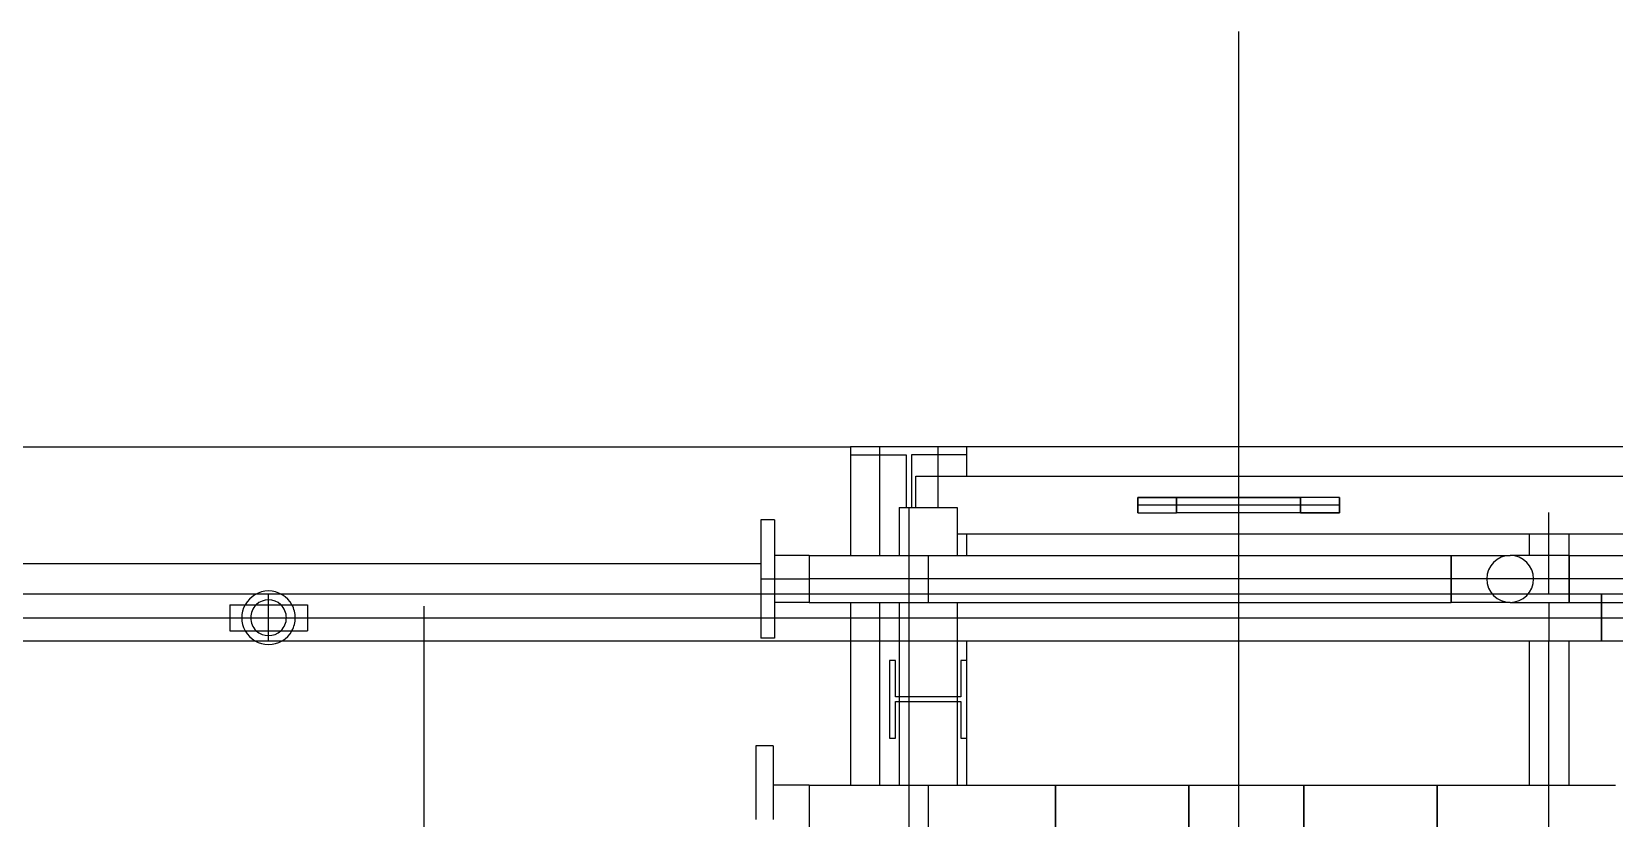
# Model space of a CAD drawing. Header units: inches. Extents: x 295136 to 296247, y 2627183 to 2627409.
# Drawn here: x 295240.547 to 295242.587, y 2627287.054 to 2627288.067 of the extents above; entities that cross this region are included whole.
import ezdxf

# ---------------------------------------------------------------- set-up
doc = ezdxf.new("R2010")
doc.units = ezdxf.units.IN
doc.header["$MEASUREMENT"] = 0
doc.layers.add('EQUIPMENT LAYOUT-EMBED 1_DWG$0$DwgTemplate', color=7, linetype='Continuous')
doc.layers.add('Layout', color=6, linetype='Continuous')

# ---------------------------------------------------------------- blocks, each defined once
blk = doc.blocks.new('A$C55974CAD')
at = {"layer": 'EQUIPMENT LAYOUT-EMBED 1_DWG$0$DwgTemplate', "color": 1, "lineweight": 25}
for p, q in [((56.8, 8.2), (56.8, 6.7)), ((56.65, 8.0046), (56.65, 6.8155)), ((56.595, 7.25), (55.6365, 7.25)), ((56.79, 6.7), (56.79, 6.6285)), ((56.5998, 6.6625), (56.3644, 6.6625)), ((56.525, 6.65), (56.425, 6.65)), ((56.425, 6.65), (56.425, 6.642)), ((56.525, 6.642), (56.525, 6.65)), ((56.8, 6.6625), (56.6602, 6.6625)), ((56.5998, 6.6375), (56.3644, 6.6375)), ((56.425, 6.642), (56.472, 6.642)), ((56.472, 6.642), (56.472, 6.558)), ((56.478, 6.642), (56.525, 6.642)), ((56.478, 6.558), (56.478, 6.642)), ((56.7222, 6.6375), (56.6602, 6.6375)), ((56.7222, 6.6375), (56.7222, 6.5625)), ((56.79, 6.6285), (56.7222, 6.6285)), ((56.79, 6.6215), (56.7222, 6.6215)), ((56.7222, 6.6158), (56.7625, 6.6158)), ((56.7625, 6.6158), (56.7625, 4.6819)), ((56.79, 6.55), (56.79, 6.6215)), ((56.8, 6.5875), (56.7222, 6.5875)), ((56.5998, 6.5625), (56.3644, 6.5625)), ((56.3644, 6.55), (56.425, 6.55)), ((56.425, 6.558), (56.425, 6.55)), ((56.472, 6.558), (56.425, 6.558)), ((56.425, 6.55), (56.525, 6.55)), ((56.525, 6.558), (56.478, 6.558)), ((56.525, 6.55), (56.525, 6.558)), ((56.525, 6.55), (56.5498, 6.55)), ((56.7222, 6.5625), (56.6602, 6.5625)), ((56.6602, 6.55), (56.6875, 6.55)), ((56.6875, 5.224), (56.6875, 6.5625)), ((56.7625, 6.55), (56.79, 6.55)), ((56.79, 6.55), (56.8, 6.55)), ((56.3644, 6.2), (56.2755, 6.2)), ((56.5998, 6.2), (56.3644, 6.2)), ((56.6602, 6.2), (56.5998, 6.2)), ((56.715, 6.2), (56.6602, 6.2)), ((56.735, 6.2), (56.715, 6.2)), ((57.335, 6.2), (56.735, 6.2))]:
    blk.add_line(p, q, dxfattribs=at)
at = {"layer": 'EQUIPMENT LAYOUT-EMBED 1_DWG$0$DwgTemplate', "color": 7, "lineweight": 25}
for p, q in [((56.5498, 7.4667), (56.5498, 8.0835)), ((56.58, 8.0835), (56.58, 7.5)), ((56.6102, 7.4667), (56.6102, 8.0835)), ((56.58, 7.5), (56.58, 7.45)), ((56.5498, 7.45), (56.5498, 7.4667)), ((56.6102, 7.45), (56.6102, 7.4667)), ((56.5498, 7.45), (56.6102, 7.45)), ((56.5498, 7.4333), (56.5498, 7.45)), ((56.58, 7.45), (56.58, 7.4)), ((56.58, 7.45), (56.58, 7.45)), ((56.58, 7.45), (56.58, 7.45)), ((56.6102, 7.4333), (56.6102, 7.45)), ((56.5498, 6.6625), (56.5498, 7.4333)), ((56.6102, 6.8155), (56.6102, 7.4333)), ((56.58, 7.4), (56.58, 6.8155)), ((56.4152, 6.8219), (56.32, 6.8219)), ((56.4152, 6.7996), (56.4152, 6.8219)), ((56.63, 6.8155), (56.5538, 6.8155)), ((56.5538, 6.798), (56.5538, 6.8155)), ((56.58, 6.8155), (56.58, 6.798)), ((56.6102, 5.7323), (56.6102, 6.8155)), ((56.63, 6.8155), (56.63, 6.7535)), ((56.7062, 6.8155), (56.63, 6.8155)), ((56.7062, 6.798), (56.7062, 6.8155)), ((56.4152, 6.7996), (56.32, 6.7996)), ((56.3644, 6.7535), (56.3644, 6.7996)), ((56.63, 6.798), (56.5538, 6.798)), ((56.58, 6.798), (56.58, 6.6625)), ((56.5998, 6.7535), (56.5998, 6.798)), ((56.7062, 6.798), (56.63, 6.798)), ((56.6602, 6.7535), (56.6602, 6.798)), ((56.3644, 6.7535), (56.2755, 6.7535)), ((56.3644, 6.7535), (56.32, 6.7535)), ((56.3644, 6.7535), (56.3644, 6.4358)), ((56.63, 6.7535), (56.5998, 6.7535)), ((56.63, 6.7535), (56.5998, 6.7535)), ((56.5998, 6.7535), (56.5998, 5.9262)), ((56.6602, 6.7535), (56.63, 6.7535)), ((56.63, 5.9262), (56.63, 6.7535)), ((56.6602, 6.7535), (56.63, 6.7535)), ((56.6602, 6.7535), (56.6602, 5.9262)), ((56.5498, 6.5625), (56.5498, 6.6625)), ((56.58, 6.6625), (56.58, 6.5625)), ((56.5498, 5.7323), (56.5498, 6.5625)), ((56.58, 6.5625), (56.58, 5.7323)), ((56.2755, 6.4358), (56.3644, 6.4358)), ((56.3644, 6.4358), (56.2755, 6.4358)), ((56.3644, 6.4358), (56.3644, 6.2641)), ((56.2755, 6.2641), (56.3644, 6.2641)), ((56.3644, 6.2641), (56.2755, 6.2641)), ((56.3644, 6.2641), (56.3644, 6.1158)), ((56.3644, 6.1158), (56.2755, 6.1158)), ((56.2755, 6.1158), (56.3644, 6.1158)), ((56.3644, 6.1158), (56.3644, 5.9441)), ((56.2755, 5.9441), (56.3644, 5.9441)), ((56.3644, 5.9441), (56.2755, 5.9441)), ((56.3644, 5.9441), (56.3644, 5.7143)), ((56.5998, 5.9262), (56.6602, 5.9262)), ((56.5998, 5.85), (56.5998, 5.9262)), ((56.63, 5.9262), (56.5998, 5.9262)), ((56.63, 5.9262), (56.63, 5.9262)), ((56.63, 5.9262), (56.63, 5.9262)), ((56.63, 5.85), (56.63, 5.9262)), ((56.6602, 5.9262), (56.63, 5.9262)), ((56.6602, 5.9262), (56.6602, 5.85)), ((56.5998, 5.85), (56.5998, 5.7738)), ((56.63, 5.8198), (56.63, 5.85)), ((56.6602, 5.7738), (56.6602, 5.85)), ((56.63, 5.7738), (56.63, 5.8198)), ((56.5998, 5.7738), (56.63, 5.7738)), ((56.63, 5.7738), (56.5998, 5.7738)), ((56.5998, 5.7738), (56.5998, 3.0155)), ((56.63, 5.7738), (56.63, 5.7738)), ((56.63, 5.7738), (56.63, 5.7738)), ((56.63, 5.7738), (56.6602, 5.7738)), ((56.63, 3.0155), (56.63, 5.7738)), ((56.6602, 5.7738), (56.63, 5.7738)), ((56.6602, 5.7738), (56.6602, 3.0155)), ((56.58, 5.7323), (56.5498, 5.7323)), ((56.5498, 5.6053), (56.5498, 5.7323)), ((56.5498, 5.7323), (56.5998, 5.7323)), ((56.58, 5.7323), (56.58, 5.7323)), ((56.58, 5.7323), (56.58, 5.6855)), ((56.5998, 5.7323), (56.58, 5.7323)), ((56.6102, 5.7323), (56.5998, 5.7323)), ((56.5998, 5.7323), (56.6102, 5.7323)), ((56.6102, 5.6053), (56.6102, 5.7323))]:
    blk.add_line(p, q, dxfattribs=at)
at = {"layer": 'EQUIPMENT LAYOUT-EMBED 1_DWG$0$DwgTemplate', "color": 5, "lineweight": 25}
for p, q in [((56.5633, 7.5), (56.5633, 7.45)), ((56.5966, 7.5), (56.5633, 7.5)), ((56.5966, 7.5), (56.5966, 7.45)), ((56.5633, 7.45), (56.5633, 7.4)), ((56.5966, 7.45), (56.5966, 7.4)), ((56.5966, 7.4), (56.5633, 7.4)), ((56.735, 6.33), (56.715, 6.33)), ((56.715, 6.33), (56.735, 6.33)), ((56.715, 6.33), (56.715, 6.28)), ((56.715, 6.33), (56.715, 6.28)), ((56.735, 6.28), (56.735, 6.33)), ((56.735, 6.33), (56.735, 6.28)), ((56.715, 6.28), (56.735, 6.28)), ((56.735, 6.28), (56.715, 6.28)), ((56.715, 6.12), (56.715, 6.28)), ((56.715, 6.12), (56.715, 6.28)), ((56.715, 6.28), (56.735, 6.28)), ((56.735, 6.28), (56.735, 6.12)), ((56.735, 6.12), (56.735, 6.28)), ((56.735, 6.12), (56.715, 6.12)), ((56.715, 6.12), (56.735, 6.12)), ((56.715, 6.12), (56.715, 6.07)), ((56.715, 6.07), (56.715, 6.12)), ((56.715, 6.12), (56.735, 6.12)), ((56.735, 6.07), (56.735, 6.12)), ((56.735, 6.07), (56.735, 6.12)), ((56.715, 6.07), (56.735, 6.07)), ((56.735, 6.07), (56.715, 6.07))]:
    blk.add_line(p, q, dxfattribs=at)
at = {"layer": 'EQUIPMENT LAYOUT-EMBED 1_DWG$0$DwgTemplate', "color": 54, "lineweight": 25}
for p, q in [((56.5998, 6.7), (56.3644, 6.7)), ((56.8, 6.7), (56.6602, 6.7)), ((56.8, 1.5), (56.8, 6.7))]:
    blk.add_line(p, q, dxfattribs=at)
at = {"layer": 'EQUIPMENT LAYOUT-EMBED 1_DWG$0$DwgTemplate', "color": 9, "lineweight": 25}
for p, q in [((56.7222, 6.625), (56.2016, 6.625)), ((56.725, 6.07), (56.725, 6.33)), ((56.2602, 5.8), (56.5498, 5.8)), ((56.6102, 5.8), (56.7156, 5.8))]:
    blk.add_line(p, q, dxfattribs=at)
at = {"layer": 'EQUIPMENT LAYOUT-EMBED 1_DWG$0$DwgTemplate', "color": 3, "lineweight": 25}
for p, q in [((56.3644, 6.6), (56.2755, 6.6)), ((56.6602, 6.6), (56.5998, 6.6)), ((56.5498, 5.8254), (56.3644, 5.8254)), ((56.6875, 5.8254), (56.6602, 5.8254)), ((56.5998, 5.8), (56.5498, 5.8)), ((56.5498, 5.7746), (56.3644, 5.7746)), ((56.6875, 5.7746), (56.6602, 5.7746))]:
    blk.add_line(p, q, dxfattribs=at)
at = {"layer": 'EQUIPMENT LAYOUT-EMBED 1_DWG$0$DwgTemplate', "color": 7, "lineweight": 25}
for centre, radius, start, end in [((56.58, 7.45), 0.0345, 118.8738, 241.1262), ((56.58, 7.45), 0.023, 136.4125, 223.5875), ((56.58, 7.45), 0.0345, 61.1262, 118.8738), ((56.58, 7.45), 0.023, 43.5875, 136.4125), ((56.58, 7.45), 0.0345, 298.8738, 61.1262), ((56.58, 7.45), 0.023, 316.4125, 43.5875), ((56.58, 7.45), 0.023, 223.5875, 270), ((56.58, 7.45), 0.023, 270, 316.4125), ((56.58, 7.45), 0.0345, 241.1262, 270), ((56.58, 7.45), 0.0345, 270, 298.8738), ((56.63, 5.85), 0.0302, 0, 180), ((56.63, 5.85), 0.0302, 180, 270), ((56.63, 5.85), 0.0302, 180, 0), ((56.63, 5.85), 0.0302, 270, 0)]:
    blk.add_arc(centre, radius, start, end, dxfattribs=at)

msp = doc.modelspace()

# ---------------------------------------------------------------- block references
at = {"layer": 'Layout', "rotation": 90}
msp.add_blockref('A$C55974CAD', (295248.3027, 2627230.7321), dxfattribs=at)

doc.saveas('drawing.dxf')
